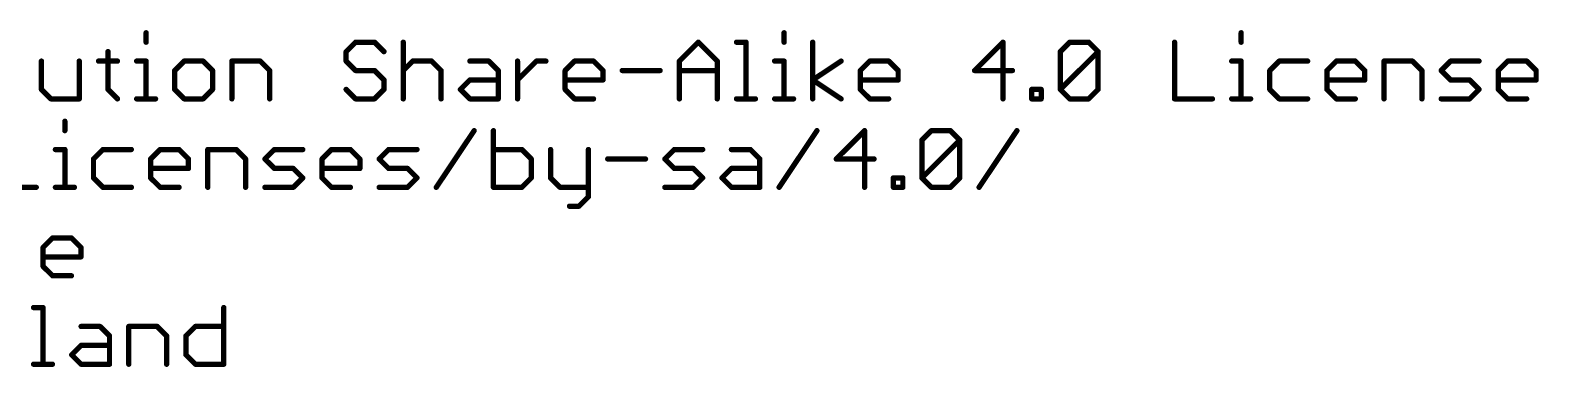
# Model space of a CAD drawing. Extents: x -38 to 69, y -13 to 33.
# Drawn here: x 25.78 to 69.01, y -12.7 to -3.03 of the extents above; entities that cross this region are included whole.
import ezdxf

# ---------------------------------------------------------------- set-up
doc = ezdxf.new("R2010")
doc.units = 0
doc.layers.add('51', color=53, linetype='CONTINUOUS')

msp = doc.modelspace()

# ---------------------------------------------------------------- linework, layer by layer
at = {"layer": '51', "const_width": 0.1524}
for points in [[(29.0979, -3.1056), (29.0979, -3.3768)], [(35.1008, -3.3768), (34.8297, -3.648)], [(35.6431, -3.3768), (35.1008, -3.3768)], [(35.9143, -3.648), (35.6431, -3.3768)], [(36.4668, -3.3768), (36.4668, -5.0038)], [(44.3797, -3.9191), (44.9221, -3.3768)], [(44.9221, -3.3768), (45.4644, -3.9191)], [(46.0169, -3.3768), (46.2881, -3.3768)], [(46.2881, -3.3768), (46.2881, -5.0038)], [(47.3795, -3.1056), (47.3795, -3.3768)], [(48.1998, -5.0038), (48.1998, -3.3768)], [(53.6519, -3.3768), (52.8384, -4.1903)], [(53.6519, -5.0038), (53.6519, -3.3768)], [(55.2941, -3.648), (55.5653, -3.3768)], [(55.5653, -3.3768), (56.1076, -3.3768)], [(56.1076, -3.3768), (56.3788, -3.648)], [(58.5684, -3.3768), (58.5684, -5.0038)], [(60.4767, -3.1056), (60.4767, -3.3768)], [(26.0982, -3.9191), (26.0982, -4.7326)], [(27.1828, -5.0038), (27.1828, -3.9191)], [(27.7353, -3.9191), (28.2776, -3.9191)], [(28.0065, -3.648), (28.0065, -4.7326)], [(28.8267, -3.9191), (29.0979, -3.9191)], [(29.0979, -3.9191), (29.0979, -5.0038)], [(30.1893, -3.9191), (29.9182, -4.1903)], [(30.7317, -3.9191), (30.1893, -3.9191)], [(31.0028, -4.1903), (30.7317, -3.9191)], [(31.5553, -5.0038), (31.5553, -3.9191)], [(31.5553, -3.9191), (32.3688, -3.9191)], [(32.3688, -3.9191), (32.64, -4.1903)], [(34.8297, -3.648), (34.8297, -3.9191)], [(34.8297, -3.9191), (35.1008, -4.1903)], [(36.4668, -4.1903), (36.738, -3.9191)], [(36.738, -3.9191), (37.2803, -3.9191)], [(37.2803, -3.9191), (37.5515, -4.1903)], [(38.3751, -3.9191), (38.9175, -3.9191)], [(38.9175, -3.9191), (39.1886, -4.1903)], [(39.7411, -5.0038), (39.7411, -3.9191)], [(39.7411, -4.4615), (40.2835, -3.9191)], [(40.2835, -3.9191), (40.5546, -3.9191)], [(41.1054, -4.1903), (41.3766, -3.9191)], [(41.3766, -3.9191), (41.9189, -3.9191)], [(41.9189, -3.9191), (42.1901, -4.1903)], [(44.3797, -5.0038), (44.3797, -3.9191)], [(45.4644, -3.9191), (45.4644, -5.0038)], [(47.1083, -3.9191), (47.3795, -3.9191)], [(47.3795, -3.9191), (47.3795, -5.0038)], [(48.1998, -4.4615), (49.0133, -3.9191)], [(49.5641, -4.1903), (49.8352, -3.9191)], [(49.8352, -3.9191), (50.3776, -3.9191)], [(50.3776, -3.9191), (50.6487, -4.1903)], [(55.2941, -4.7326), (55.2941, -3.648)], [(55.2941, -4.7326), (56.3788, -3.648)], [(56.3788, -3.648), (56.3788, -4.7326)], [(60.2056, -3.9191), (60.4767, -3.9191)], [(60.4767, -3.9191), (60.4767, -5.0038)], [(61.5682, -3.9191), (61.297, -4.1903)], [(62.3817, -3.9191), (61.5682, -3.9191)], [(62.9342, -4.1903), (63.2053, -3.9191)], [(63.2053, -3.9191), (63.7477, -3.9191)], [(63.7477, -3.9191), (64.0188, -4.1903)], [(64.5713, -5.0038), (64.5713, -3.9191)], [(64.5713, -3.9191), (65.3848, -3.9191)], [(65.3848, -3.9191), (65.656, -4.1903)], [(66.2085, -4.1903), (66.4796, -3.9191)], [(66.4796, -3.9191), (67.2931, -3.9191)], [(67.8456, -4.1903), (68.1168, -3.9191)], [(68.1168, -3.9191), (68.6591, -3.9191)], [(68.6591, -3.9191), (68.9303, -4.1903)], [(29.9182, -4.1903), (29.9182, -4.7326)], [(31.0028, -4.7326), (31.0028, -4.1903)], [(32.64, -4.1903), (32.64, -5.0038)], [(35.1008, -4.1903), (35.6431, -4.1903)], [(35.6431, -4.1903), (35.9143, -4.4615)], [(37.5515, -4.1903), (37.5515, -5.0038)], [(39.1886, -4.1903), (39.1886, -5.0038)], [(41.1054, -4.7326), (41.1054, -4.1903)], [(42.1901, -4.1903), (42.1901, -4.4615)], [(42.7426, -4.1903), (43.8272, -4.1903)], [(44.3797, -4.1903), (45.4644, -4.1903)], [(49.5641, -4.7326), (49.5641, -4.1903)], [(50.6487, -4.1903), (50.6487, -4.4615)], [(52.8384, -4.1903), (53.923, -4.1903)], [(61.297, -4.1903), (61.297, -4.7326)], [(62.9342, -4.7326), (62.9342, -4.1903)], [(64.0188, -4.1903), (64.0188, -4.4615)], [(65.656, -4.1903), (65.656, -5.0038)], [(66.4796, -4.4615), (66.2085, -4.1903)], [(67.8456, -4.7326), (67.8456, -4.1903)], [(68.9303, -4.1903), (68.9303, -4.4615)], [(26.0982, -4.7326), (26.3693, -5.0038)], [(28.0065, -4.7326), (28.2776, -5.0038)], [(29.9182, -4.7326), (30.1893, -5.0038)], [(30.7317, -5.0038), (31.0028, -4.7326)], [(35.1008, -5.0038), (34.8297, -4.7326)], [(35.9143, -4.7326), (35.6431, -5.0038)], [(35.9143, -4.4615), (35.9143, -4.7326)], [(38.104, -4.7326), (38.3751, -4.4615)], [(38.3751, -5.0038), (38.104, -4.7326)], [(38.3751, -4.4615), (39.1886, -4.4615)], [(42.1901, -4.4615), (41.1054, -4.4615)], [(41.3766, -5.0038), (41.1054, -4.7326)], [(49.0133, -5.0038), (48.1998, -4.4615)], [(50.6487, -4.4615), (49.5641, -4.4615)], [(49.8352, -5.0038), (49.5641, -4.7326)], [(54.4755, -5.0038), (54.4755, -4.7326)], [(54.4755, -4.7326), (54.7467, -4.7326)], [(54.7467, -4.7326), (54.7467, -5.0038)], [(55.5653, -5.0038), (55.2941, -4.7326)], [(56.3788, -4.7326), (56.1076, -5.0038)], [(61.297, -4.7326), (61.5682, -5.0038)], [(64.0188, -4.4615), (62.9342, -4.4615)], [(63.2053, -5.0038), (62.9342, -4.7326)], [(67.022, -4.4615), (66.4796, -4.4615)], [(67.2931, -4.7326), (67.022, -4.4615)], [(67.022, -5.0038), (67.2931, -4.7326)], [(68.9303, -4.4615), (67.8456, -4.4615)], [(68.1168, -5.0038), (67.8456, -4.7326)], [(26.3693, -5.0038), (27.1828, -5.0038)], [(28.8267, -5.0038), (29.3691, -5.0038)], [(30.1893, -5.0038), (30.7317, -5.0038)], [(35.6431, -5.0038), (35.1008, -5.0038)], [(39.1886, -5.0038), (38.3751, -5.0038)], [(41.9189, -5.0038), (41.3766, -5.0038)], [(46.0169, -5.0038), (46.5592, -5.0038)], [(47.1083, -5.0038), (47.6507, -5.0038)], [(50.3776, -5.0038), (49.8352, -5.0038)], [(54.7467, -5.0038), (54.4755, -5.0038)], [(56.1076, -5.0038), (55.5653, -5.0038)], [(58.5684, -5.0038), (59.6531, -5.0038)], [(60.2056, -5.0038), (60.7479, -5.0038)], [(61.5682, -5.0038), (62.3817, -5.0038)], [(63.7477, -5.0038), (63.2053, -5.0038)], [(66.2085, -5.0038), (67.022, -5.0038)], [(68.6591, -5.0038), (68.1168, -5.0038)], [(26.7706, -5.6456), (26.7706, -5.9168)], [(37.4138, -7.5438), (38.4985, -5.9168)], [(39.051, -5.9168), (39.051, -7.5438)], [(47.2367, -7.5438), (48.3214, -5.9168)], [(49.6874, -5.9168), (48.8739, -6.7303)], [(49.6874, -7.5438), (49.6874, -5.9168)], [(51.3296, -6.188), (51.6008, -5.9168)], [(51.6008, -5.9168), (52.1431, -5.9168)], [(52.1431, -5.9168), (52.4143, -6.188)], [(52.9668, -7.5438), (54.0514, -5.9168)], [(26.4994, -6.4591), (26.7706, -6.4591)], [(26.7706, -6.4591), (26.7706, -7.5438)], [(27.862, -6.4591), (27.5909, -6.7303)], [(28.6755, -6.4591), (27.862, -6.4591)], [(29.228, -6.7303), (29.4992, -6.4591)], [(29.4992, -6.4591), (30.0415, -6.4591)], [(30.0415, -6.4591), (30.3127, -6.7303)], [(30.8652, -7.5438), (30.8652, -6.4591)], [(30.8652, -6.4591), (31.6787, -6.4591)], [(31.6787, -6.4591), (31.9498, -6.7303)], [(32.5023, -6.7303), (32.7735, -6.4591)], [(32.7735, -6.4591), (33.587, -6.4591)], [(34.1395, -6.7303), (34.4106, -6.4591)], [(34.4106, -6.4591), (34.953, -6.4591)], [(34.953, -6.4591), (35.2241, -6.7303)], [(35.7766, -6.7303), (36.0478, -6.4591)], [(36.0478, -6.4591), (36.8613, -6.4591)], [(39.8644, -6.4591), (39.051, -6.4591)], [(40.1356, -6.7303), (39.8644, -6.4591)], [(40.6881, -6.4591), (40.6881, -7.2726)], [(41.7728, -6.4591), (41.7728, -7.815)], [(43.9624, -6.7303), (44.2336, -6.4591)], [(44.2336, -6.4591), (45.0471, -6.4591)], [(45.8707, -6.4591), (46.4131, -6.4591)], [(46.4131, -6.4591), (46.6842, -6.7303)], [(51.3296, -7.2726), (51.3296, -6.188)], [(51.3296, -7.2726), (52.4143, -6.188)], [(52.4143, -6.188), (52.4143, -7.2726)], [(27.5909, -6.7303), (27.5909, -7.2726)], [(29.228, -7.2726), (29.228, -6.7303)], [(30.3127, -6.7303), (30.3127, -7.0015)], [(31.9498, -6.7303), (31.9498, -7.5438)], [(32.7735, -7.0015), (32.5023, -6.7303)], [(34.1395, -7.2726), (34.1395, -6.7303)], [(35.2241, -6.7303), (35.2241, -7.0015)], [(36.0478, -7.0015), (35.7766, -6.7303)], [(40.1356, -7.2726), (40.1356, -6.7303)], [(42.3253, -6.7303), (43.4099, -6.7303)], [(44.2336, -7.0015), (43.9624, -6.7303)], [(46.6842, -6.7303), (46.6842, -7.5438)], [(48.8739, -6.7303), (49.9585, -6.7303)], [(27.5909, -7.2726), (27.862, -7.5438)], [(30.3127, -7.0015), (29.228, -7.0015)], [(29.4992, -7.5438), (29.228, -7.2726)], [(33.3158, -7.0015), (32.7735, -7.0015)], [(33.587, -7.2726), (33.3158, -7.0015)], [(33.3158, -7.5438), (33.587, -7.2726)], [(35.2241, -7.0015), (34.1395, -7.0015)], [(34.4106, -7.5438), (34.1395, -7.2726)], [(36.5901, -7.0015), (36.0478, -7.0015)], [(36.8613, -7.2726), (36.5901, -7.0015)], [(36.5901, -7.5438), (36.8613, -7.2726)], [(39.8644, -7.5438), (40.1356, -7.2726)], [(40.6881, -7.2726), (40.9593, -7.5438)], [(44.7759, -7.0015), (44.2336, -7.0015)], [(45.0471, -7.2726), (44.7759, -7.0015)], [(44.7759, -7.5438), (45.0471, -7.2726)], [(45.5996, -7.2726), (45.8707, -7.0015)], [(45.8707, -7.5438), (45.5996, -7.2726)], [(45.8707, -7.0015), (46.6842, -7.0015)], [(50.511, -7.5438), (50.511, -7.2726)], [(50.511, -7.2726), (50.7822, -7.2726)], [(50.7822, -7.2726), (50.7822, -7.5438)], [(51.6008, -7.5438), (51.3296, -7.2726)], [(52.4143, -7.2726), (52.1431, -7.5438)], [(25.408, -7.5438), (25.9503, -7.5438)], [(26.4994, -7.5438), (27.0417, -7.5438)], [(27.862, -7.5438), (28.6755, -7.5438)], [(30.0415, -7.5438), (29.4992, -7.5438)], [(32.5023, -7.5438), (33.3158, -7.5438)], [(34.953, -7.5438), (34.4106, -7.5438)], [(35.7766, -7.5438), (36.5901, -7.5438)], [(39.051, -7.5438), (39.8644, -7.5438)], [(40.9593, -7.5438), (41.7728, -7.5438)], [(41.7728, -7.815), (41.5016, -8.0861)], [(43.9624, -7.5438), (44.7759, -7.5438)], [(46.6842, -7.5438), (45.8707, -7.5438)], [(50.7822, -7.5438), (50.511, -7.5438)], [(52.1431, -7.5438), (51.6008, -7.5438)], [(41.5016, -8.0861), (41.2304, -8.0861)], [(26.1463, -9.2703), (26.4175, -8.9991)], [(26.4175, -8.9991), (26.9598, -8.9991)], [(26.9598, -8.9991), (27.231, -9.2703)], [(26.1463, -9.8126), (26.1463, -9.2703)], [(27.231, -9.5415), (26.1463, -9.5415)], [(27.231, -9.2703), (27.231, -9.5415)], [(26.4175, -10.0838), (26.1463, -9.8126)], [(26.9598, -10.0838), (26.4175, -10.0838)], [(25.8735, -10.9968), (26.1446, -10.9968)], [(26.1446, -10.9968), (26.1446, -12.6238)], [(31.3239, -10.9968), (31.3239, -12.6238)], [(27.2361, -11.5391), (27.7784, -11.5391)], [(27.7784, -11.5391), (28.0495, -11.8103)], [(28.602, -12.6238), (28.602, -11.5391)], [(28.602, -11.5391), (29.4155, -11.5391)], [(29.4155, -11.5391), (29.6867, -11.8103)], [(30.2392, -11.8103), (30.5104, -11.5391)], [(30.5104, -11.5391), (31.3239, -11.5391)], [(26.9649, -12.3526), (27.2361, -12.0815)], [(27.2361, -12.0815), (28.0495, -12.0815)], [(28.0495, -11.8103), (28.0495, -12.6238)], [(29.6867, -11.8103), (29.6867, -12.6238)], [(30.2392, -12.3526), (30.2392, -11.8103)], [(27.2361, -12.6238), (26.9649, -12.3526)], [(30.5104, -12.6238), (30.2392, -12.3526)], [(25.8735, -12.6238), (26.4158, -12.6238)], [(28.0495, -12.6238), (27.2361, -12.6238)], [(31.3239, -12.6238), (30.5104, -12.6238)]]:
    msp.add_lwpolyline(points, dxfattribs=at)
at = {"layer": '51', "const_width": 0.0762}
for points in [[(29.136, -3.1056, 1), (29.0598, -3.1056)], [(29.0598, -3.3768, 1), (29.136, -3.3768)], [(35.1008, -3.3387, 1), (35.1008, -3.4149)], [(35.1278, -3.4038, 1), (35.0739, -3.3499)], [(35.6701, -3.3499, 1), (35.6162, -3.4038)], [(35.6431, -3.4149, 1), (35.6431, -3.3387)], [(36.5049, -3.3768, 1), (36.4287, -3.3768)], [(44.949, -3.3499, 1), (44.8951, -3.4038)], [(44.949, -3.4038, 1), (44.8951, -3.3499)], [(46.0169, -3.3387, 1), (46.0169, -3.4149)], [(46.3262, -3.3768, 1), (46.25, -3.3768)], [(46.2881, -3.4149, 1), (46.2881, -3.3387)], [(47.4176, -3.1056, 1), (47.3414, -3.1056)], [(47.3414, -3.3768, 1), (47.4176, -3.3768)], [(48.2379, -3.3768, 1), (48.1617, -3.3768)], [(53.69, -3.3768, 1), (53.6138, -3.3768)], [(53.6788, -3.4038, 1), (53.6249, -3.3499)], [(55.5653, -3.3387, 1), (55.5653, -3.4149)], [(55.5922, -3.4038, 1), (55.5383, -3.3499)], [(56.1345, -3.3499, 1), (56.0807, -3.4038)], [(56.1076, -3.4149, 1), (56.1076, -3.3387)], [(58.6065, -3.3768, 1), (58.5303, -3.3768)], [(60.5148, -3.1056, 1), (60.4386, -3.1056)], [(60.4386, -3.3768, 1), (60.5148, -3.3768)], [(26.1363, -3.9191, 1), (26.0601, -3.9191)], [(27.2209, -3.9191, 1), (27.1447, -3.9191)], [(27.7353, -3.881, 1), (27.7353, -3.9572)], [(28.0446, -3.648, 1), (27.9684, -3.648)], [(28.2776, -3.9572, 1), (28.2776, -3.881)], [(28.8267, -3.881, 1), (28.8267, -3.9572)], [(29.136, -3.9191, 1), (29.0598, -3.9191)], [(29.0979, -3.9572, 1), (29.0979, -3.881)], [(30.1893, -3.881, 1), (30.1893, -3.9572)], [(30.2163, -3.9461, 1), (30.1624, -3.8922)], [(30.7586, -3.8922, 1), (30.7047, -3.9461)], [(30.7317, -3.9572, 1), (30.7317, -3.881)], [(31.5934, -3.9191, 1), (31.5172, -3.9191)], [(31.5553, -3.881, 1), (31.5553, -3.9572)], [(32.3958, -3.8922, 1), (32.3419, -3.9461)], [(32.3688, -3.9572, 1), (32.3688, -3.881)], [(34.8027, -3.621, 1), (34.8566, -3.6749)], [(34.8566, -3.8922, 1), (34.8027, -3.9461)], [(34.8678, -3.648, 1), (34.7916, -3.648)], [(34.7916, -3.9191, 1), (34.8678, -3.9191)], [(35.8874, -3.6749, 1), (35.9413, -3.621)], [(36.738, -3.881, 1), (36.738, -3.9572)], [(36.7649, -3.9461, 1), (36.711, -3.8922)], [(37.3072, -3.8922, 1), (37.2534, -3.9461)], [(37.2803, -3.9572, 1), (37.2803, -3.881)], [(38.3751, -3.881, 1), (38.3751, -3.9572)], [(38.9444, -3.8922, 1), (38.8905, -3.9461)], [(38.9175, -3.9572, 1), (38.9175, -3.881)], [(39.7792, -3.9191, 1), (39.703, -3.9191)], [(40.2835, -3.881, 1), (40.2835, -3.9572)], [(40.3104, -3.9461, 1), (40.2565, -3.8922)], [(40.5546, -3.9572, 1), (40.5546, -3.881)], [(41.3766, -3.881, 1), (41.3766, -3.9572)], [(41.4035, -3.9461, 1), (41.3496, -3.8922)], [(41.9459, -3.8922, 1), (41.892, -3.9461)], [(41.9189, -3.9572, 1), (41.9189, -3.881)], [(44.4178, -3.9191, 1), (44.3416, -3.9191)], [(44.3528, -3.8922, 1), (44.4067, -3.9461)], [(45.5025, -3.9191, 1), (45.4263, -3.9191)], [(45.4374, -3.9461, 1), (45.4913, -3.8922)], [(47.1083, -3.881, 1), (47.1083, -3.9572)], [(47.4176, -3.9191, 1), (47.3414, -3.9191)], [(47.3795, -3.9572, 1), (47.3795, -3.881)], [(49.0344, -3.9508, 1), (48.9921, -3.8874)], [(49.8352, -3.881, 1), (49.8352, -3.9572)], [(49.8622, -3.9461, 1), (49.8083, -3.8922)], [(50.4045, -3.8922, 1), (50.3506, -3.9461)], [(50.3776, -3.9572, 1), (50.3776, -3.881)], [(55.3322, -3.648, 1), (55.256, -3.648)], [(55.2672, -3.621, 1), (55.321, -3.6749)], [(56.4169, -3.648, 1), (56.3407, -3.648)], [(56.4057, -3.6749, 1), (56.3518, -3.621)], [(56.3518, -3.6749, 1), (56.4057, -3.621)], [(60.2056, -3.881, 1), (60.2056, -3.9572)], [(60.5148, -3.9191, 1), (60.4386, -3.9191)], [(60.4767, -3.9572, 1), (60.4767, -3.881)], [(61.5682, -3.881, 1), (61.5682, -3.9572)], [(61.5951, -3.9461, 1), (61.5412, -3.8922)], [(62.3817, -3.9572, 1), (62.3817, -3.881)], [(63.2053, -3.881, 1), (63.2053, -3.9572)], [(63.2323, -3.9461, 1), (63.1784, -3.8922)], [(63.7746, -3.8922, 1), (63.7207, -3.9461)], [(63.7477, -3.9572, 1), (63.7477, -3.881)], [(64.6094, -3.9191, 1), (64.5332, -3.9191)], [(64.5713, -3.881, 1), (64.5713, -3.9572)], [(65.4118, -3.8922, 1), (65.3579, -3.9461)], [(65.3848, -3.9572, 1), (65.3848, -3.881)], [(66.4796, -3.881, 1), (66.4796, -3.9572)], [(66.5066, -3.9461, 1), (66.4527, -3.8922)], [(67.2931, -3.9572, 1), (67.2931, -3.881)], [(68.1168, -3.881, 1), (68.1168, -3.9572)], [(68.1437, -3.9461, 1), (68.0899, -3.8922)], [(68.6861, -3.8922, 1), (68.6322, -3.9461)], [(68.6591, -3.9572, 1), (68.6591, -3.881)], [(29.9563, -4.1903, 1), (29.8801, -4.1903)], [(29.8912, -4.1634, 1), (29.9451, -4.2172)], [(31.0409, -4.1903, 1), (30.9647, -4.1903)], [(30.9759, -4.2172, 1), (31.0298, -4.1634)], [(32.6781, -4.1903, 1), (32.6019, -4.1903)], [(32.6131, -4.2172, 1), (32.6669, -4.1634)], [(35.1008, -4.1522, 1), (35.1008, -4.2284)], [(35.0739, -4.2172, 1), (35.1278, -4.1634)], [(35.6701, -4.1634, 1), (35.6162, -4.2172)], [(35.6431, -4.2284, 1), (35.6431, -4.1522)], [(36.4399, -4.1634, 1), (36.4938, -4.2172)], [(37.5896, -4.1903, 1), (37.5134, -4.1903)], [(37.5245, -4.2172, 1), (37.5784, -4.1634)], [(39.2267, -4.1903, 1), (39.1505, -4.1903)], [(39.1617, -4.2172, 1), (39.2156, -4.1634)], [(41.1435, -4.1903, 1), (41.0673, -4.1903)], [(41.0785, -4.1634, 1), (41.1324, -4.2172)], [(42.2282, -4.1903, 1), (42.152, -4.1903)], [(42.1631, -4.2172, 1), (42.217, -4.1634)], [(42.7426, -4.1522, 1), (42.7426, -4.2284)], [(43.8272, -4.2284, 1), (43.8272, -4.1522)], [(44.3797, -4.1522, 1), (44.3797, -4.2284)], [(45.4644, -4.2284, 1), (45.4644, -4.1522)], [(49.6022, -4.1903, 1), (49.526, -4.1903)], [(49.5371, -4.1634, 1), (49.591, -4.2172)], [(50.6868, -4.1903, 1), (50.6106, -4.1903)], [(50.6218, -4.2172, 1), (50.6757, -4.1634)], [(52.8384, -4.1522, 1), (52.8384, -4.2284)], [(52.8114, -4.1634, 1), (52.8653, -4.2172)], [(53.923, -4.2284, 1), (53.923, -4.1522)], [(61.3351, -4.1903, 1), (61.2589, -4.1903)], [(61.2701, -4.1634, 1), (61.324, -4.2172)], [(62.9723, -4.1903, 1), (62.8961, -4.1903)], [(62.9072, -4.1634, 1), (62.9611, -4.2172)], [(64.0569, -4.1903, 1), (63.9807, -4.1903)], [(63.9919, -4.2172, 1), (64.0458, -4.1634)], [(65.6941, -4.1903, 1), (65.6179, -4.1903)], [(65.629, -4.2172, 1), (65.6829, -4.1634)], [(66.2354, -4.1634, 1), (66.1815, -4.2172)], [(66.1815, -4.1634, 1), (66.2354, -4.2172)], [(67.8837, -4.1903, 1), (67.8075, -4.1903)], [(67.8187, -4.1634, 1), (67.8726, -4.2172)], [(68.9684, -4.1903, 1), (68.8922, -4.1903)], [(68.9034, -4.2172, 1), (68.9572, -4.1634)], [(26.1251, -4.7057, 1), (26.0712, -4.7596)], [(26.0601, -4.7326, 1), (26.1363, -4.7326)], [(28.0334, -4.7057, 1), (27.9795, -4.7596)], [(27.9684, -4.7326, 1), (28.0446, -4.7326)], [(29.9451, -4.7057, 1), (29.8912, -4.7596)], [(29.8801, -4.7326, 1), (29.9563, -4.7326)], [(30.9647, -4.7326, 1), (31.0409, -4.7326)], [(31.0298, -4.7596, 1), (30.9759, -4.7057)], [(34.8566, -4.7057, 1), (34.8027, -4.7596)], [(35.9524, -4.4615, 1), (35.8762, -4.4615)], [(35.8762, -4.7326, 1), (35.9524, -4.7326)], [(35.8874, -4.4884, 1), (35.9413, -4.4345)], [(35.9413, -4.7596, 1), (35.8874, -4.7057)], [(38.1309, -4.7057, 1), (38.077, -4.7596)], [(38.077, -4.7057, 1), (38.1309, -4.7596)], [(38.3751, -4.4234, 1), (38.3751, -4.4996)], [(38.4021, -4.4884, 1), (38.3482, -4.4345)], [(39.1886, -4.4996, 1), (39.1886, -4.4234)], [(39.7142, -4.4345, 1), (39.7681, -4.4884)], [(41.1054, -4.4234, 1), (41.1054, -4.4996)], [(41.1324, -4.7057, 1), (41.0785, -4.7596)], [(41.0673, -4.7326, 1), (41.1435, -4.7326)], [(42.152, -4.4615, 1), (42.2282, -4.4615)], [(42.1901, -4.4996, 1), (42.1901, -4.4234)], [(48.2209, -4.4298, 1), (48.1786, -4.4932)], [(48.1786, -4.4298, 1), (48.2209, -4.4932)], [(49.591, -4.7057, 1), (49.5371, -4.7596)], [(49.5641, -4.4234, 1), (49.5641, -4.4996)], [(49.526, -4.7326, 1), (49.6022, -4.7326)], [(50.6106, -4.4615, 1), (50.6868, -4.4615)], [(50.6487, -4.4996, 1), (50.6487, -4.4234)], [(54.5136, -4.7326, 1), (54.4374, -4.7326)], [(54.4755, -4.6945, 1), (54.4755, -4.7707)], [(54.7848, -4.7326, 1), (54.7086, -4.7326)], [(54.7467, -4.7707, 1), (54.7467, -4.6945)], [(55.321, -4.7057, 1), (55.2672, -4.7596)], [(55.2672, -4.7057, 1), (55.321, -4.7596)], [(55.256, -4.7326, 1), (55.3322, -4.7326)], [(56.3407, -4.7326, 1), (56.4169, -4.7326)], [(56.4057, -4.7596, 1), (56.3518, -4.7057)], [(61.324, -4.7057, 1), (61.2701, -4.7596)], [(61.2589, -4.7326, 1), (61.3351, -4.7326)], [(62.9611, -4.7057, 1), (62.9072, -4.7596)], [(62.9342, -4.4234, 1), (62.9342, -4.4996)], [(62.8961, -4.7326, 1), (62.9723, -4.7326)], [(63.9807, -4.4615, 1), (64.0569, -4.4615)], [(64.0188, -4.4996, 1), (64.0188, -4.4234)], [(66.4796, -4.4234, 1), (66.4796, -4.4996)], [(66.4527, -4.4884, 1), (66.5066, -4.4345)], [(67.0489, -4.4345, 1), (66.995, -4.4884)], [(67.022, -4.4996, 1), (67.022, -4.4234)], [(67.3201, -4.7596, 1), (67.2662, -4.7057)], [(67.2662, -4.7596, 1), (67.3201, -4.7057)], [(67.8456, -4.4234, 1), (67.8456, -4.4996)], [(67.8726, -4.7057, 1), (67.8187, -4.7596)], [(67.8075, -4.7326, 1), (67.8837, -4.7326)], [(68.8922, -4.4615, 1), (68.9684, -4.4615)], [(68.9303, -4.4996, 1), (68.9303, -4.4234)], [(26.3693, -4.9657, 1), (26.3693, -5.0419)], [(26.3424, -5.0307, 1), (26.3963, -4.9769)], [(27.1447, -5.0038, 1), (27.2209, -5.0038)], [(27.1828, -5.0419, 1), (27.1828, -4.9657)], [(28.2507, -5.0307, 1), (28.3046, -4.9769)], [(28.8267, -4.9657, 1), (28.8267, -5.0419)], [(29.0598, -5.0038, 1), (29.136, -5.0038)], [(29.3691, -5.0419, 1), (29.3691, -4.9657)], [(30.1893, -4.9657, 1), (30.1893, -5.0419)], [(30.1624, -5.0307, 1), (30.2163, -4.9769)], [(30.7047, -4.9769, 1), (30.7586, -5.0307)], [(30.7317, -5.0419, 1), (30.7317, -4.9657)], [(31.5172, -5.0038, 1), (31.5934, -5.0038)], [(32.6019, -5.0038, 1), (32.6781, -5.0038)], [(35.1008, -4.9657, 1), (35.1008, -5.0419)], [(35.0739, -5.0307, 1), (35.1278, -4.9769)], [(35.6162, -4.9769, 1), (35.6701, -5.0307)], [(35.6431, -5.0419, 1), (35.6431, -4.9657)], [(36.4287, -5.0038, 1), (36.5049, -5.0038)], [(37.5134, -5.0038, 1), (37.5896, -5.0038)], [(38.3751, -4.9657, 1), (38.3751, -5.0419)], [(38.3482, -5.0307, 1), (38.4021, -4.9769)], [(39.1505, -5.0038, 1), (39.2267, -5.0038)], [(39.1886, -5.0419, 1), (39.1886, -4.9657)], [(39.703, -5.0038, 1), (39.7792, -5.0038)], [(41.3766, -4.9657, 1), (41.3766, -5.0419)], [(41.3496, -5.0307, 1), (41.4035, -4.9769)], [(41.9189, -5.0419, 1), (41.9189, -4.9657)], [(44.3416, -5.0038, 1), (44.4178, -5.0038)], [(45.4263, -5.0038, 1), (45.5025, -5.0038)], [(46.0169, -4.9657, 1), (46.0169, -5.0419)], [(46.25, -5.0038, 1), (46.3262, -5.0038)], [(46.5592, -5.0419, 1), (46.5592, -4.9657)], [(47.1083, -4.9657, 1), (47.1083, -5.0419)], [(47.3414, -5.0038, 1), (47.4176, -5.0038)], [(47.6507, -5.0419, 1), (47.6507, -4.9657)], [(48.1617, -5.0038, 1), (48.2379, -5.0038)], [(48.9921, -5.0355, 1), (49.0344, -4.9721)], [(49.8352, -4.9657, 1), (49.8352, -5.0419)], [(49.8083, -5.0307, 1), (49.8622, -4.9769)], [(50.3776, -5.0419, 1), (50.3776, -4.9657)], [(53.6138, -5.0038, 1), (53.69, -5.0038)], [(54.4755, -4.9657, 1), (54.4755, -5.0419)], [(54.4374, -5.0038, 1), (54.5136, -5.0038)], [(54.7086, -5.0038, 1), (54.7848, -5.0038)], [(54.7467, -5.0419, 1), (54.7467, -4.9657)], [(55.5653, -4.9657, 1), (55.5653, -5.0419)], [(55.5383, -5.0307, 1), (55.5922, -4.9769)], [(56.0807, -4.9769, 1), (56.1345, -5.0307)], [(56.1076, -5.0419, 1), (56.1076, -4.9657)], [(58.5684, -4.9657, 1), (58.5684, -5.0419)], [(58.5303, -5.0038, 1), (58.6065, -5.0038)], [(59.6531, -5.0419, 1), (59.6531, -4.9657)], [(60.2056, -4.9657, 1), (60.2056, -5.0419)], [(60.4386, -5.0038, 1), (60.5148, -5.0038)], [(60.7479, -5.0419, 1), (60.7479, -4.9657)], [(61.5682, -4.9657, 1), (61.5682, -5.0419)], [(61.5412, -5.0307, 1), (61.5951, -4.9769)], [(62.3817, -5.0419, 1), (62.3817, -4.9657)], [(63.2053, -4.9657, 1), (63.2053, -5.0419)], [(63.1784, -5.0307, 1), (63.2323, -4.9769)], [(63.7477, -5.0419, 1), (63.7477, -4.9657)], [(64.5332, -5.0038, 1), (64.6094, -5.0038)], [(65.6179, -5.0038, 1), (65.6941, -5.0038)], [(66.2085, -4.9657, 1), (66.2085, -5.0419)], [(66.995, -4.9769, 1), (67.0489, -5.0307)], [(67.022, -5.0419, 1), (67.022, -4.9657)], [(68.1168, -4.9657, 1), (68.1168, -5.0419)], [(68.0899, -5.0307, 1), (68.1437, -4.9769)], [(68.6591, -5.0419, 1), (68.6591, -4.9657)], [(26.8087, -5.6456, 1), (26.7325, -5.6456)], [(26.7325, -5.9168, 1), (26.8087, -5.9168)], [(38.5302, -5.9379, 1), (38.4668, -5.8957)], [(39.0891, -5.9168, 1), (39.0129, -5.9168)], [(48.3531, -5.9379, 1), (48.2897, -5.8957)], [(49.7255, -5.9168, 1), (49.6493, -5.9168)], [(49.7143, -5.9438, 1), (49.6604, -5.8899)], [(51.6008, -5.8787, 1), (51.6008, -5.9549)], [(51.6277, -5.9438, 1), (51.5738, -5.8899)], [(52.1701, -5.8899, 1), (52.1162, -5.9438)], [(52.1431, -5.9549, 1), (52.1431, -5.8787)], [(54.0831, -5.9379, 1), (54.0197, -5.8957)], [(26.4994, -6.421, 1), (26.4994, -6.4972)], [(26.8087, -6.4591, 1), (26.7325, -6.4591)], [(26.7706, -6.4972, 1), (26.7706, -6.421)], [(27.862, -6.421, 1), (27.862, -6.4972)], [(27.889, -6.4861, 1), (27.8351, -6.4322)], [(28.6755, -6.4972, 1), (28.6755, -6.421)], [(29.4992, -6.421, 1), (29.4992, -6.4972)], [(29.5261, -6.4861, 1), (29.4722, -6.4322)], [(30.0684, -6.4322, 1), (30.0146, -6.4861)], [(30.0415, -6.4972, 1), (30.0415, -6.421)], [(30.9033, -6.4591, 1), (30.8271, -6.4591)], [(30.8652, -6.421, 1), (30.8652, -6.4972)], [(31.7056, -6.4322, 1), (31.6517, -6.4861)], [(31.6787, -6.4972, 1), (31.6787, -6.421)], [(32.7735, -6.421, 1), (32.7735, -6.4972)], [(32.8004, -6.4861, 1), (32.7465, -6.4322)], [(33.587, -6.4972, 1), (33.587, -6.421)], [(34.4106, -6.421, 1), (34.4106, -6.4972)], [(34.4376, -6.4861, 1), (34.3837, -6.4322)], [(34.9799, -6.4322, 1), (34.926, -6.4861)], [(34.953, -6.4972, 1), (34.953, -6.421)], [(36.0478, -6.421, 1), (36.0478, -6.4972)], [(36.0747, -6.4861, 1), (36.0209, -6.4322)], [(36.8613, -6.4972, 1), (36.8613, -6.421)], [(39.051, -6.421, 1), (39.051, -6.4972)], [(39.8914, -6.4322, 1), (39.8375, -6.4861)], [(39.8644, -6.4972, 1), (39.8644, -6.421)], [(40.7262, -6.4591, 1), (40.65, -6.4591)], [(41.8109, -6.4591, 1), (41.7347, -6.4591)], [(44.2336, -6.421, 1), (44.2336, -6.4972)], [(44.2605, -6.4861, 1), (44.2066, -6.4322)], [(45.0471, -6.4972, 1), (45.0471, -6.421)], [(45.8707, -6.421, 1), (45.8707, -6.4972)], [(46.44, -6.4322, 1), (46.3861, -6.4861)], [(46.4131, -6.4972, 1), (46.4131, -6.421)], [(51.3677, -6.188, 1), (51.2915, -6.188)], [(51.3027, -6.161, 1), (51.3566, -6.2149)], [(52.4524, -6.188, 1), (52.3762, -6.188)], [(52.4412, -6.2149, 1), (52.3873, -6.161)], [(52.3873, -6.2149, 1), (52.4412, -6.161)], [(27.629, -6.7303, 1), (27.5528, -6.7303)], [(27.5639, -6.7034, 1), (27.6178, -6.7572)], [(29.2661, -6.7303, 1), (29.1899, -6.7303)], [(29.2011, -6.7034, 1), (29.255, -6.7572)], [(30.3508, -6.7303, 1), (30.2746, -6.7303)], [(30.2857, -6.7572, 1), (30.3396, -6.7034)], [(31.9879, -6.7303, 1), (31.9117, -6.7303)], [(31.9229, -6.7572, 1), (31.9768, -6.7034)], [(32.5293, -6.7034, 1), (32.4754, -6.7572)], [(32.4754, -6.7034, 1), (32.5293, -6.7572)], [(34.1776, -6.7303, 1), (34.1014, -6.7303)], [(34.1125, -6.7034, 1), (34.1664, -6.7572)], [(35.2622, -6.7303, 1), (35.186, -6.7303)], [(35.1972, -6.7572, 1), (35.2511, -6.7034)], [(35.8036, -6.7034, 1), (35.7497, -6.7572)], [(35.7497, -6.7034, 1), (35.8036, -6.7572)], [(40.1737, -6.7303, 1), (40.0975, -6.7303)], [(40.1087, -6.7572, 1), (40.1626, -6.7034)], [(42.3253, -6.6922, 1), (42.3253, -6.7684)], [(43.4099, -6.7684, 1), (43.4099, -6.6922)], [(43.9894, -6.7034, 1), (43.9355, -6.7572)], [(43.9355, -6.7034, 1), (43.9894, -6.7572)], [(46.7223, -6.7303, 1), (46.6461, -6.7303)], [(46.6573, -6.7572, 1), (46.7112, -6.7034)], [(48.8739, -6.6922, 1), (48.8739, -6.7684)], [(48.8469, -6.7034, 1), (48.9008, -6.7572)], [(49.9585, -6.7684, 1), (49.9585, -6.6922)], [(27.6178, -7.2457, 1), (27.5639, -7.2996)], [(27.5528, -7.2726, 1), (27.629, -7.2726)], [(29.228, -6.9634, 1), (29.228, -7.0396)], [(29.255, -7.2457, 1), (29.2011, -7.2996)], [(29.1899, -7.2726, 1), (29.2661, -7.2726)], [(30.2746, -7.0015, 1), (30.3508, -7.0015)], [(30.3127, -7.0396, 1), (30.3127, -6.9634)], [(32.7735, -6.9634, 1), (32.7735, -7.0396)], [(32.7465, -7.0284, 1), (32.8004, -6.9745)], [(33.3428, -6.9745, 1), (33.2889, -7.0284)], [(33.3158, -7.0396, 1), (33.3158, -6.9634)], [(33.6139, -7.2996, 1), (33.56, -7.2457)], [(33.56, -7.2996, 1), (33.6139, -7.2457)], [(34.1664, -7.2457, 1), (34.1125, -7.2996)], [(34.1395, -6.9634, 1), (34.1395, -7.0396)], [(34.1014, -7.2726, 1), (34.1776, -7.2726)], [(35.186, -7.0015, 1), (35.2622, -7.0015)], [(35.2241, -7.0396, 1), (35.2241, -6.9634)], [(36.0478, -6.9634, 1), (36.0478, -7.0396)], [(36.0209, -7.0284, 1), (36.0747, -6.9745)], [(36.6171, -6.9745, 1), (36.5632, -7.0284)], [(36.5901, -7.0396, 1), (36.5901, -6.9634)], [(36.8882, -7.2996, 1), (36.8344, -7.2457)], [(36.8344, -7.2996, 1), (36.8882, -7.2457)], [(40.0975, -7.2726, 1), (40.1737, -7.2726)], [(40.1625, -7.2996, 1), (40.1087, -7.2457)], [(40.715, -7.2457, 1), (40.6612, -7.2996)], [(40.65, -7.2726, 1), (40.7262, -7.2726)], [(44.2336, -6.9634, 1), (44.2336, -7.0396)], [(44.2066, -7.0284, 1), (44.2605, -6.9745)], [(44.8029, -6.9745, 1), (44.749, -7.0284)], [(44.7759, -7.0396, 1), (44.7759, -6.9634)], [(45.074, -7.2996, 1), (45.0201, -7.2457)], [(45.0201, -7.2996, 1), (45.074, -7.2457)], [(45.6265, -7.2457, 1), (45.5726, -7.2996)], [(45.5726, -7.2457, 1), (45.6265, -7.2996)], [(45.8707, -6.9634, 1), (45.8707, -7.0396)], [(45.8977, -7.0284, 1), (45.8438, -6.9745)], [(46.6842, -7.0396, 1), (46.6842, -6.9634)], [(50.5491, -7.2726, 1), (50.4729, -7.2726)], [(50.511, -7.2345, 1), (50.511, -7.3107)], [(50.8203, -7.2726, 1), (50.7441, -7.2726)], [(50.7822, -7.3107, 1), (50.7822, -7.2345)], [(51.3566, -7.2457, 1), (51.3027, -7.2996)], [(51.3027, -7.2457, 1), (51.3566, -7.2996)], [(51.2915, -7.2726, 1), (51.3677, -7.2726)], [(52.3762, -7.2726, 1), (52.4524, -7.2726)], [(52.4412, -7.2996, 1), (52.3873, -7.2457)], [(25.9503, -7.5819, 1), (25.9503, -7.5057)], [(26.4994, -7.5057, 1), (26.4994, -7.5819)], [(26.7325, -7.5438, 1), (26.8087, -7.5438)], [(27.0417, -7.5819, 1), (27.0417, -7.5057)], [(27.862, -7.5057, 1), (27.862, -7.5819)], [(27.8351, -7.5707, 1), (27.889, -7.5169)], [(28.6755, -7.5819, 1), (28.6755, -7.5057)], [(29.4992, -7.5057, 1), (29.4992, -7.5819)], [(29.4722, -7.5707, 1), (29.5261, -7.5169)], [(30.0415, -7.5819, 1), (30.0415, -7.5057)], [(30.8271, -7.5438, 1), (30.9033, -7.5438)], [(31.9117, -7.5438, 1), (31.9879, -7.5438)], [(32.5023, -7.5057, 1), (32.5023, -7.5819)], [(33.2889, -7.5169, 1), (33.3428, -7.5707)], [(33.3158, -7.5819, 1), (33.3158, -7.5057)], [(34.4106, -7.5057, 1), (34.4106, -7.5819)], [(34.3837, -7.5707, 1), (34.4376, -7.5169)], [(34.953, -7.5819, 1), (34.953, -7.5057)], [(35.7766, -7.5057, 1), (35.7766, -7.5819)], [(36.5632, -7.5169, 1), (36.6171, -7.5707)], [(36.5901, -7.5819, 1), (36.5901, -7.5057)], [(37.3821, -7.5227, 1), (37.4455, -7.5649)], [(39.051, -7.5057, 1), (39.051, -7.5819)], [(39.0129, -7.5438, 1), (39.0891, -7.5438)], [(39.8375, -7.5169, 1), (39.8914, -7.5707)], [(39.8644, -7.5819, 1), (39.8644, -7.5057)], [(40.9593, -7.5057, 1), (40.9593, -7.5819)], [(40.9323, -7.5707, 1), (40.9862, -7.5169)], [(41.7347, -7.815, 1), (41.8109, -7.815)], [(41.7997, -7.8419, 1), (41.7458, -7.788)], [(41.7728, -7.5819, 1), (41.7728, -7.5057)], [(43.9624, -7.5057, 1), (43.9624, -7.5819)], [(44.749, -7.5169, 1), (44.8029, -7.5707)], [(44.7759, -7.5819, 1), (44.7759, -7.5057)], [(45.8707, -7.5057, 1), (45.8707, -7.5819)], [(45.8438, -7.5707, 1), (45.8977, -7.5169)], [(46.6461, -7.5438, 1), (46.7223, -7.5438)], [(46.6842, -7.5819, 1), (46.6842, -7.5057)], [(47.205, -7.5227, 1), (47.2684, -7.5649)], [(49.6493, -7.5438, 1), (49.7255, -7.5438)], [(50.511, -7.5057, 1), (50.511, -7.5819)], [(50.4729, -7.5438, 1), (50.5491, -7.5438)], [(50.7441, -7.5438, 1), (50.8203, -7.5438)], [(50.7822, -7.5819, 1), (50.7822, -7.5057)], [(51.6008, -7.5057, 1), (51.6008, -7.5819)], [(51.5738, -7.5707, 1), (51.6277, -7.5169)], [(52.1162, -7.5169, 1), (52.1701, -7.5707)], [(52.1431, -7.5819, 1), (52.1431, -7.5057)], [(52.9351, -7.5227, 1), (52.9985, -7.5649)], [(41.2304, -8.048, 1), (41.2304, -8.1242)], [(41.4747, -8.0592, 1), (41.5285, -8.1131)], [(41.5016, -8.1242, 1), (41.5016, -8.048)], [(26.4175, -8.961, 1), (26.4175, -9.0372)], [(26.4444, -9.0261, 1), (26.3905, -8.9722)], [(26.9867, -8.9722, 1), (26.9329, -9.0261)], [(26.9598, -9.0372, 1), (26.9598, -8.961)], [(26.1844, -9.2703, 1), (26.1082, -9.2703)], [(26.1463, -9.5034, 1), (26.1463, -9.5796)], [(26.1194, -9.2434, 1), (26.1733, -9.2972)], [(27.2691, -9.2703, 1), (27.1929, -9.2703)], [(27.1929, -9.5415, 1), (27.2691, -9.5415)], [(27.204, -9.2972, 1), (27.2579, -9.2434)], [(27.231, -9.5796, 1), (27.231, -9.5034)], [(26.1733, -9.7857, 1), (26.1194, -9.8396)], [(26.1082, -9.8126, 1), (26.1844, -9.8126)], [(26.4175, -10.0457, 1), (26.4175, -10.1219)], [(26.3905, -10.1107, 1), (26.4444, -10.0569)], [(26.9598, -10.1219, 1), (26.9598, -10.0457)], [(25.8735, -10.9587, 1), (25.8735, -11.0349)], [(26.1827, -10.9968, 1), (26.1065, -10.9968)], [(26.1446, -11.0349, 1), (26.1446, -10.9587)], [(31.362, -10.9968, 1), (31.2858, -10.9968)], [(27.2361, -11.501, 1), (27.2361, -11.5772)], [(27.8053, -11.5122, 1), (27.7514, -11.5661)], [(27.7784, -11.5772, 1), (27.7784, -11.501)], [(28.6401, -11.5391, 1), (28.5639, -11.5391)], [(28.602, -11.501, 1), (28.602, -11.5772)], [(29.4425, -11.5122, 1), (29.3886, -11.5661)], [(29.4155, -11.5772, 1), (29.4155, -11.501)], [(30.5104, -11.501, 1), (30.5104, -11.5772)], [(30.5373, -11.5661, 1), (30.4834, -11.5122)], [(31.3239, -11.5772, 1), (31.3239, -11.501)], [(27.2361, -12.0434, 1), (27.2361, -12.1196)], [(27.263, -12.1084, 1), (27.2091, -12.0545)], [(28.0876, -11.8103, 1), (28.0114, -11.8103)], [(28.0226, -11.8372, 1), (28.0765, -11.7834)], [(28.0495, -12.1196, 1), (28.0495, -12.0434)], [(29.7248, -11.8103, 1), (29.6486, -11.8103)], [(29.6598, -11.8372, 1), (29.7136, -11.7834)], [(30.2773, -11.8103, 1), (30.2011, -11.8103)], [(30.2123, -11.7834, 1), (30.2661, -11.8372)], [(26.9918, -12.3257, 1), (26.9379, -12.3796)], [(26.9379, -12.3257, 1), (26.9918, -12.3796)], [(30.2661, -12.3257, 1), (30.2123, -12.3796)], [(30.2011, -12.3526, 1), (30.2773, -12.3526)], [(25.8735, -12.5857, 1), (25.8735, -12.6619)], [(26.1065, -12.6238, 1), (26.1827, -12.6238)], [(26.4158, -12.6619, 1), (26.4158, -12.5857)], [(27.2361, -12.5857, 1), (27.2361, -12.6619)], [(27.2091, -12.6507, 1), (27.263, -12.5969)], [(28.0114, -12.6238, 1), (28.0876, -12.6238)], [(28.0495, -12.6619, 1), (28.0495, -12.5857)], [(28.5639, -12.6238, 1), (28.6401, -12.6238)], [(29.6486, -12.6238, 1), (29.7248, -12.6238)], [(30.5104, -12.5857, 1), (30.5104, -12.6619)], [(30.4834, -12.6507, 1), (30.5373, -12.5969)], [(31.2858, -12.6238, 1), (31.362, -12.6238)], [(31.3239, -12.6619, 1), (31.3239, -12.5857)]]:
    msp.add_lwpolyline(points, format="xyb", dxfattribs=at)

doc.saveas('drawing.dxf')
